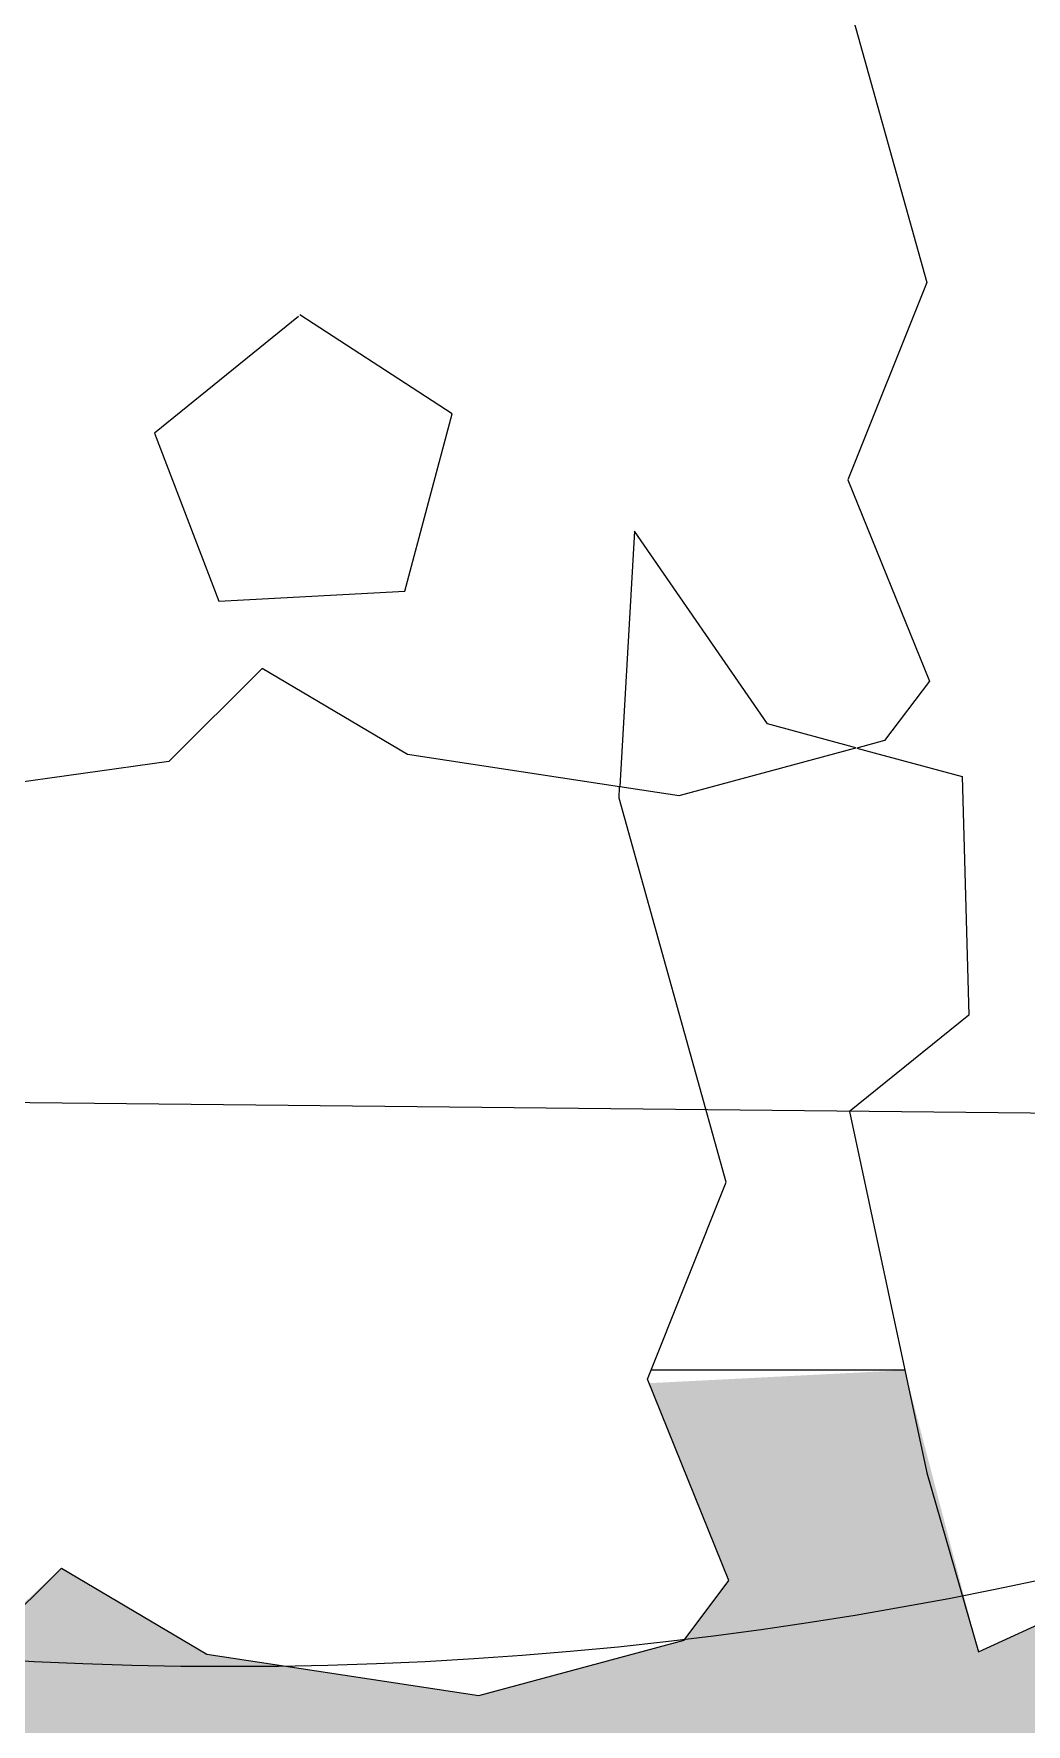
# Model space of a CAD drawing. Header units: metres. Extents: x 3856 to 4207, y -1118 to -691.
# Drawn here: x 3952.356 to 3953.234, y -967.54 to -966.045 of the extents above; entities that cross this region are included whole.
import ezdxf

# ---------------------------------------------------------------- set-up
doc = ezdxf.new("R2010")
doc.units = ezdxf.units.M
for name, color, linetype, lineweight in [('Floors', 7, 'Continuous', 9), ('Planting', 7, 'Continuous', 9), ('Surface Pattern', 7, 'Continuous', 9), ('Text Notes', 7, 'Continuous', 9)]:
    doc.layers.add(name, color=color, linetype=linetype, lineweight=lineweight)

# ---------------------------------------------------------------- blocks, each defined once
blk = doc.blocks.new('M_RPC Árbol - Caducifolio - Chopo de Lombardía - 12_2 metros-V104-IMPLANTACIÓN - KIT COMERCIAL')
at = {"layer": 'Planting'}
for p, q in [((0.4943, -1.7886), (0.5891, -2.128)), ((0.5891, -2.128), (0.5194, -2.3024)), ((0.0334, -2.158), (-0.0941, -2.2613)), ((0.1693, -2.2441), (0.0346, -2.1566)), ((0.1273, -2.4009), (0.1693, -2.2441)), ((-0.0941, -2.2613), (-0.0372, -2.4096)), ((0.5194, -2.3024), (0.5915, -2.4804)), ((0.3306, -2.3478), (0.3175, -2.5736)), ((0.4482, -2.5183), (0.3306, -2.3478)), ((-0.0372, -2.4096), (0.1273, -2.4009)), ((0.0011, -2.4693), (-0.0815, -2.5515)), ((0.1296, -2.5454), (0.0011, -2.4693)), ((0.5915, -2.4804), (0.5518, -2.5331)), ((0.5264, -2.5395), (0.4482, -2.5183)), ((0.3701, -2.5817), (0.5264, -2.5395)), ((0.5518, -2.5331), (0.5272, -2.5397)), ((0.5272, -2.5397), (0.6203, -2.5649)), ((-0.0815, -2.5515), (-0.2663, -2.5775)), ((0.3174, -2.574), (0.1296, -2.5454)), ((0.6203, -2.5649), (0.6264, -2.7758)), ((0.3169, -2.5841), (0.3174, -2.574)), ((0.4117, -2.9235), (0.3169, -2.5841)), ((0.3175, -2.5736), (0.3701, -2.5817)), ((0.6264, -2.7758), (0.5207, -2.8612)), ((0.5207, -2.8612), (0.5891, -3.1808)), ((0.342, -3.0979), (0.4117, -2.9235)), ((0.4141, -3.276), (0.342, -3.0979)), ((0.5891, -3.1808), (0.6349, -3.339)), ((0.6349, -3.339), (0.8562, -3.2373)), ((-0.2589, -3.347), (-0.1763, -3.2649)), ((-0.1763, -3.2649), (-0.0478, -3.3409)), ((0.3744, -3.3286), (0.4141, -3.276)), ((0.1928, -3.3776), (0.3744, -3.3286)), ((-0.0478, -3.3409), (0.1928, -3.3776))]:
    blk.add_line(p, q, dxfattribs=at)
blk.add_arc((-0.0275, 0.0085), 3.3603, 180, 360, dxfattribs=at)

msp = doc.modelspace()

# ---------------------------------------------------------------- hatches: boundary and pattern name
at = {"layer": 'Surface Pattern', "true_color": 0xcdcdcd}
msp.add_hatch(color=254, dxfattribs=at).paths.add_polyline_path([(3954.8818, -968.8273), (3955.1098, -968.8273), (3955.1098, -967.2388), (3953.8544, -967.2388), (3953.7529, -967.2799), (3953.6568, -967.3404), (3953.4129, -967.3747), (3953.1917, -967.4764), (3953.1264, -967.2273), (3952.9002, -967.2388), (3952.9709, -967.4133), (3952.9311, -967.4659), (3952.7496, -967.515), (3952.5089, -967.4782), (3952.3805, -967.4022), (3952.2905, -967.4854), (3952.0761, -967.5074), (3951.8987, -967.4934), (3951.7536, -967.4668), (3951.7208, -967.4009), (3951.6155, -967.3216), (3951.3845, -967.3541), (3951.1373, -967.2712), (3951.1286, -967.2388), (3949.6098, -967.2388), (3949.6098, -968.8273), (3954.6139, -968.8273)])

# ---------------------------------------------------------------- linework, layer by layer
at = {"layer": 'Floors'}
msp.add_line((3953.1264, -967.2273), (3952.9019, -967.2273), dxfattribs=at)
at = {"layer": 'Text Notes'}
msp.add_line((4039.8233, -967.8931), (3869.95, -966.1407), dxfattribs=at)

# ---------------------------------------------------------------- block references
at = {"layer": 'Planting'}
msp.add_blockref('M_RPC Árbol - Caducifolio - Chopo de Lombardía - 12_2 metros-V104-IMPLANTACIÓN - KIT COMERCIAL', (3952.5568, -964.1374), dxfattribs=at)

doc.saveas('drawing.dxf')
